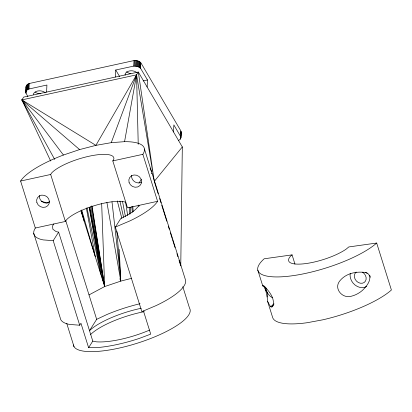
<?xml version="1.0" encoding="UTF-8"?>
<svg xmlns="http://www.w3.org/2000/svg" width="412" height="412" viewBox="0 0 412 412"><rect width="100%" height="100%" fill="white"/><g stroke="black" fill="none" stroke-linecap="round" stroke-linejoin="round"><path stroke-width="0.62" d="M50.671 161.015L21.893 99.895L23.664 97.098L138.339 72.038L182.315 146.945L180.77 265.946L179.04 260.43M27.825 96.49L25.822 92.777L26.126 86.257L27.424 84.429L29.262 83.497L133.205 60.744C135.986 60.198 139.436 60.755 141.136 63.237L180.713 130.65C181.574 133.864 182.073 139.122 178.329 140.688M25.822 92.777L26.126 86.257M25.961 93.287L26.306 85.758M25.791 92.257L26.322 90.774L26.584 85.284M26.322 90.774L26.698 90.326L26.96 84.836M26.698 90.326L27.161 89.919L27.424 84.429M27.161 89.919L27.707 89.553L27.965 84.063M27.707 89.553L28.32 89.244L28.582 83.754M28.32 89.244L29 88.987L29.262 83.497M46.587 92.092L46.922 85.032L29 88.987M115.417 77.049L115.751 69.994L133.709 66.105L137.639 66.445L140.538 68.248L147.47 79.964L147.136 87.02M133.709 66.105L133.972 60.616M134.503 66.038L134.765 60.549M135.306 66.038L135.569 60.554M136.104 66.111L136.367 60.621M136.887 66.244L137.15 60.76M137.639 66.445L137.902 60.955M138.35 66.708L138.612 61.218M139.009 67.022L139.266 61.532M139.596 67.388L139.859 61.903M140.111 67.8L140.374 62.31M140.538 68.248L140.801 62.758M173.519 131.964L173.859 124.903L180.693 136.64L180.858 137.67M180.327 139.153L180.389 137.938M180.605 138.679L180.95 131.15M180.786 138.18L181.089 131.665M144.447 149.005L151.539 171.634L151.425 173.787L152.079 173.354L185.668 280.541A65.518 17.948 -17.4 0 1 156.163 305.57L141.836 311.637L115.339 227.079L120.742 218.556C127.406 215.177 134.76 211.67 139.071 205.356M294.956 264.071L292.072 254.879L290.702 256.022A33.29 9.121 -17.4 0 0 305.127 263.67A33.29 9.121 -17.4 0 0 346.168 249.131L348.794 246.942L376.676 243.039L391.4 290.012A65.518 17.948 -17.4 0 1 322.833 319.81L307.331 322.694A65.518 17.948 -17.4 0 1 272.533 317.106L267.573 301.28L267.172 296.97L267.434 292.824L266.265 290.197L265.858 288.019M181.12 132.18L180.59 133.663M115.339 227.079L129.662 221.012A65.518 17.948 -17.4 0 0 157.585 201.308L142.861 154.33A65.518 17.948 -17.4 0 0 124.563 141.671L136.568 74.83L138.339 72.038L154.181 180.755L136.568 74.83L21.893 99.895L54.708 159.449M267.172 296.97L265.807 290.604L265.755 287.473L262.774 285.959L262.928 285.356L263.433 285.336C268.815 290.882 275.88 298.731 272.579 306.919M53.833 223.979L52.587 225.869L52.849 229.232L56.084 231.601L58.628 232.121L53.21 240.66L43.209 239.908A65.518 17.948 -17.4 0 1 35.324 228.027L20.6 181.048A65.518 17.948 -17.4 0 1 63.433 155.03L79.593 149.577L95.898 145.359L111.235 142.66L136.568 74.83L138.226 144.277M136.568 74.83L95.898 145.359L21.893 99.895L63.433 155.03M140.054 303.711A61.017 16.717 -17.4 0 0 107.017 314.469L96.665 319.331L89.471 330.723A46.098 12.628 -17.4 0 1 141.239 308.264M138.968 183.139L141.378 179.338M33.738 233.352L60.234 317.909A65.518 17.948 -17.4 0 0 69.71 324.46L79.707 325.212L80.948 323.255L88.606 347.682L96.099 347.666A61.017 16.717 -17.4 0 0 139.555 338.324L150.715 334.137L143.443 310.931M88.606 347.682L92.777 341.105L58.628 232.121M20.6 181.048L50.666 174.477L51.747 172.844A33.578 9.198 -17.4 0 1 89.342 156.169A33.578 9.198 -17.4 0 1 113.702 159.526L112.795 160.901L127.519 207.88L157.585 201.308M35.324 228.027L65.39 221.455L66.466 219.823A33.578 9.198 -17.4 0 1 95.718 205.274A33.578 9.198 -17.4 0 1 125.876 202.323M182.315 146.945L154.273 181.388L158.11 193.645M267.573 301.28L269.685 305.302L271.245 307.285L273.887 304.581M270.679 306.744L273.98 303.804M49.692 201.514L46.978 202.962L41.288 201.267M89.007 294.904L104.653 286.561L120.814 281.108L131.68 278.296M149.499 330.074L148.418 330.584A46.067 12.623 -17.4 0 1 96.223 341.806L92.777 341.105M143.129 80.912L147.47 79.964M112.795 160.901L142.861 154.33M292.072 254.879L264.19 258.782A65.518 17.948 -17.4 0 0 292.608 275.716A65.518 17.948 -17.4 0 0 376.676 243.039M111.235 142.66L124.563 141.671M116.9 231.436L120.68 278.311L111.987 201.803M365.691 272.553C356.483 271.137 346.003 273.228 339.89 280.793C333.426 288.405 342.197 298.715 351.003 296.31A28.531 25.57 -72.3 0 0 362.421 290.398C366.144 286.623 370.352 282.06 369.837 276.385L368.441 274.001L365.691 272.553L367.308 273.063M21.893 99.895L79.593 149.577M263.932 286.634L265.807 290.604L267.434 292.824A11.263 9.26 48.3 0 0 272.363 297.727M115.751 69.994L119.655 76.642M119.825 278.733L120.814 281.108L106.899 202.441M150.107 168.163L151.539 171.634M257.809 270.133L262.774 285.959M159.65 198.543L160.994 202.833M161.762 205.284L166.752 221.218M168.292 226.116L169.25 229.18M170.403 232.857L172.128 238.373M172.515 239.599L175.012 247.566M176.928 253.689L177.891 256.753M182.81 286.675L189.53 308.119A61.017 16.717 -17.4 0 1 137.484 343.139A61.017 16.717 -17.4 0 1 73.398 344.937M80.973 211.001L104.653 286.561L101.676 203.641M65.776 220.765L96.665 319.331M50.666 174.477L65.39 221.455M53.21 240.66L79.707 325.212M66.739 323.415L74.036 346.698M81.705 210.13L95.306 256.728L86.402 208.333M26.085 87.287L26.224 87.797M81.277 210.13L84.352 221.78M117.296 200.953L121.844 218.381M81.133 210.218L82.853 217M119.897 201.077L123.6 217.371M86.968 207.694L100.806 274.289L89.193 207.391M138.726 205.088L138.973 206.345M122.503 201.422L125.428 216.516M89.713 207.282L104.653 286.561L92.046 206.072M89.466 207.334L102.732 280.428M90.733 206.711L104.653 286.561L91.66 205.948M125.619 202.215L127.663 215.502M129.1 207.19L129.914 214.225M120.68 278.311L119.212 249.44M130.223 207.262L130.795 213.014M131.876 206.5L132.303 212.262M132.834 206.494L133.148 211.613M90.645 334.482A46.098 12.628 -17.4 0 1 144.236 311.652M49.172 202.338A6.551 5.995 32.4 0 1 42.302 201.762A6.551 5.995 32.4 0 1 39.434 195.54M141.368 182.186A6.551 5.995 32.4 0 1 134.497 181.615A6.551 5.995 32.4 0 1 131.629 175.394M130.851 73.604A6.535 4.197 2.7 0 1 126.587 71.806M45.217 92.324A6.551 4.208 2.7 0 1 44.424 92.829M40.814 93.74A6.551 4.208 2.7 0 1 35.185 92.164M125.114 75.231A6.535 4.197 2.7 0 1 129.27 70.993A6.535 4.197 2.7 0 1 136.897 72.656M33.326 94.559A6.551 4.208 2.7 0 1 37.775 90.98A6.551 4.208 2.7 0 1 44.795 92.401M362.519 272.193A6.551 5.387 48.3 0 1 365.351 281.293A6.551 5.387 48.3 0 1 356.514 281.133A6.551 5.387 48.3 0 1 356.246 272.08M366.706 286.438A11.263 9.26 48.3 0 1 355.077 285.047A11.263 9.26 48.3 0 1 350.226 273.455M369.662 275.139A11.263 9.26 48.3 0 1 370.275 277.307M129.074 182.439A6.551 5.995 32.4 0 0 139.879 185.647A6.551 5.995 32.4 0 0 136.614 175.229A6.551 5.995 32.4 0 0 129.074 182.439M36.879 202.591A6.551 5.995 32.4 0 0 47.684 205.794A6.551 5.995 32.4 0 0 44.419 195.376A6.551 5.995 32.4 0 0 36.879 202.591"/></g></svg>
